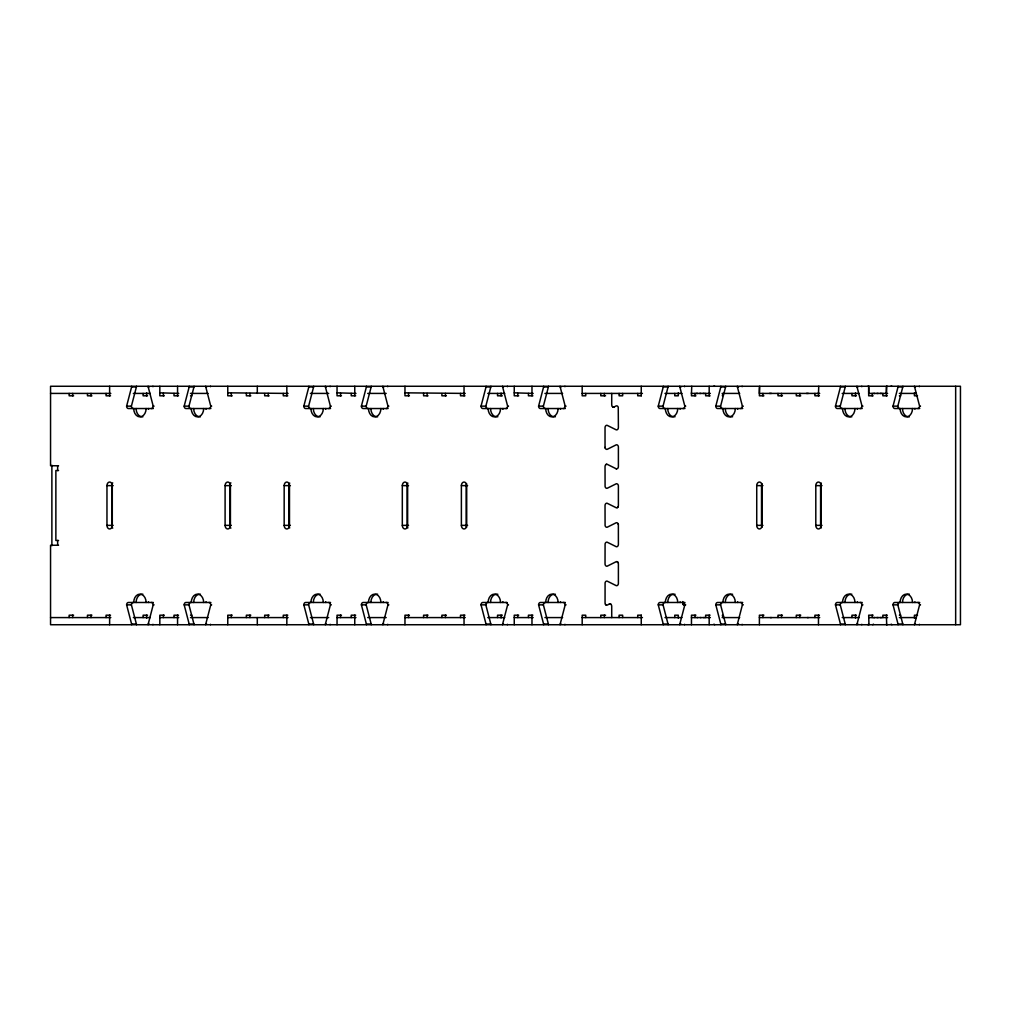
<?xml version="1.0" encoding="UTF-8"?>
<svg xmlns="http://www.w3.org/2000/svg" width="1011" height="1011" viewBox="0 0 1011 1011"><rect width="100%" height="100%" fill="white"/><g stroke="black" fill="none" stroke-linecap="round" stroke-linejoin="round"><path stroke-width="1.5" d="M159.826 392.824L178.745 393.418M227.766 392.824L288.072 393.418M337.042 392.824L355.96 393.418M404.969 392.824L465.237 393.418M514.245 392.824L533.163 393.418M682.69 601.57L682.69 602.771A2.388 1.769 -90 0 0 683.487 604.768L684.573 605.159A2.388 1.769 90 0 0 684.877 605.096L684.978 605.058M691.461 624.735L691.461 615.193L695.909 615.193M691.461 392.824L691.461 395.806L695.909 395.806M714.701 624.735L713.968 624.128M759.387 392.824L759.387 395.806L763.886 395.806M759.387 391.042L759.387 392.23M759.387 389.248L759.387 390.448M759.387 387.466L759.387 388.654M759.387 624.735L759.387 615.193L763.886 615.193M781.541 617.582L781.541 615.193M796.314 617.582L796.314 615.193L800.75 615.193M818.468 395.806L818.468 392.824M868.676 624.128L867.943 624.735M868.967 624.735L868.676 615.193L873.112 615.193M868.676 392.824L868.676 395.806L873.112 395.806M868.676 391.042L868.676 392.23M868.676 389.248L868.676 390.448M868.676 387.466L868.676 388.654M872.733 624.735L873.453 624.128M886.394 395.806L886.394 392.824M886.394 391.042L886.394 392.23M886.394 389.248L886.394 390.448M886.394 387.466L886.394 388.654M886.394 624.128L887.127 624.735M891.917 624.735L891.184 624.128M618.29 524.267A2.388 1.769 -90 0 1 618.366 524.671L618.391 544.348A2.388 1.769 -90 0 1 617.228 546.585L617.039 546.673A2.388 1.769 90 0 1 616.116 546.635L607.32 542.262A2.388 1.769 90 0 0 606.499 542.199L606.297 542.262A2.388 1.769 -90 0 0 605.918 542.49L605.526 542.907A2.388 1.769 90 0 0 605.083 544.006L605.033 563.822A2.388 1.769 -90 0 0 606.499 566.173L606.714 566.211A2.388 1.769 90 0 0 607.32 566.109L616.116 561.737A2.388 1.769 90 0 1 617.519 561.964L617.683 562.103A2.388 1.769 -90 0 1 618.391 564.024L618.391 583.296A2.388 1.769 -90 0 1 618.1 584.611L618.037 584.724A2.388 1.769 90 0 1 616.116 585.584L607.32 581.211A2.388 1.769 90 0 0 606.714 581.11L606.499 581.148A2.388 1.769 -90 0 0 605.083 582.955L605.058 603.175A2.388 1.769 -90 0 0 605.185 603.719L605.273 603.971A2.388 1.769 90 0 0 605.463 604.313L605.602 604.515A2.388 1.769 -90 0 0 605.829 604.768L606.916 605.159A2.388 1.769 90 0 0 607.219 605.096L609.33 604.06A2.376 1.769 90 0 1 610.96 604.338M153.331 408.532L128.384 408.532A2.388 1.769 -90 0 1 126.615 406.144L131.607 386.948A2.388 1.769 -90 0 0 131.683 386.265M133.174 408.532A2.388 1.769 -90 0 1 131.405 406.144L136.397 386.948A2.388 1.769 90 0 0 136.472 386.265M210.895 408.532L185.961 408.532A2.388 1.769 -90 0 1 184.179 406.144L189.171 386.948A2.388 1.769 90 0 0 189.247 386.265M190.738 408.532A2.388 1.769 -90 0 1 188.969 406.144L193.96 386.948A2.388 1.769 -90 0 0 194.036 386.265M148.137 624.735A2.388 1.769 -90 0 1 148.213 624.052L153.204 604.856A2.388 1.769 -90 0 0 151.423 602.48M205.701 624.735A2.388 1.769 -90 0 1 205.776 624.052L210.768 604.856A2.388 1.769 -90 0 0 208.986 602.48M330.546 408.532L305.6 408.532A2.388 1.769 -90 0 1 303.831 406.144L308.823 386.948A2.388 1.769 -90 0 0 308.898 386.265M310.39 408.532A2.388 1.769 -90 0 1 308.62 406.144L313.6 386.948A2.388 1.769 90 0 0 313.675 386.265M388.11 408.532L363.164 408.532A2.388 1.769 -90 0 1 361.395 406.144L366.386 386.948A2.388 1.769 90 0 0 366.462 386.265M367.953 408.532A2.388 1.769 -90 0 1 366.184 406.144L371.176 386.948A2.388 1.769 -90 0 0 371.239 386.265M325.34 624.735A2.388 1.769 -90 0 1 325.416 624.052L330.407 604.856A2.388 1.769 -90 0 0 328.638 602.48M382.904 624.735A2.388 1.769 -90 0 1 382.979 624.052L387.971 604.856A2.388 1.769 -90 0 0 386.202 602.48M507.042 408.532L482.816 408.532A2.388 1.769 -90 0 1 481.034 406.144L486.026 386.948A2.388 1.769 90 0 0 486.101 386.265M487.593 408.532A2.388 1.769 -90 0 1 485.823 406.144L490.815 386.948A2.388 1.769 90 0 0 490.891 386.265M565.326 408.532L540.38 408.532A2.388 1.769 -90 0 1 538.598 406.144L543.589 386.948A2.388 1.769 90 0 0 543.665 386.265M545.169 408.532A2.388 1.769 -90 0 1 543.387 406.144L548.379 386.948A2.388 1.769 -90 0 0 548.455 386.265M502.555 624.735A2.388 1.769 -90 0 1 502.631 624.052L507.623 604.856A2.388 1.769 -90 0 0 505.854 602.48M560.119 624.735A2.388 1.769 -90 0 1 560.195 624.052L565.187 604.856A2.388 1.769 -90 0 0 563.418 602.48M684.965 408.52L660.019 408.52A2.388 1.769 -90 0 1 658.249 406.144L663.241 386.948A2.388 1.769 -90 0 0 663.317 386.265M664.808 408.52A2.388 1.769 -90 0 1 663.039 406.144L668.031 386.948A2.388 1.769 -90 0 0 668.107 386.265M742.719 408.52L717.583 408.52A2.388 1.769 -90 0 1 715.813 406.144L720.805 386.948A2.388 1.769 -90 0 0 720.881 386.265M722.372 408.52A2.388 1.769 -90 0 1 720.603 406.144L725.595 386.948A2.388 1.769 -90 0 0 725.671 386.265M679.771 624.735A2.388 1.769 -90 0 1 679.834 624.052L684.826 604.856A2.388 1.769 -90 0 0 683.057 602.48M737.335 624.735A2.388 1.769 -90 0 1 737.411 624.052L742.39 604.856A2.388 1.769 -90 0 0 740.621 602.48M862.181 408.52L837.234 408.52A2.388 1.769 -90 0 1 835.465 406.144L840.457 386.948A2.388 1.769 -90 0 0 840.52 386.265M842.024 408.52A2.388 1.769 -90 0 1 840.242 406.144L845.234 386.948A2.388 1.769 -90 0 0 845.31 386.265M919.745 408.52L894.798 408.52A2.388 1.769 -90 0 1 893.029 406.144L898.021 386.948A2.388 1.769 90 0 0 898.097 386.265M899.588 408.52A2.388 1.769 -90 0 1 897.806 406.144L902.798 386.948A2.388 1.769 -90 0 0 902.874 386.265M856.974 624.735A2.388 1.769 -90 0 1 857.05 624.052L862.042 604.856A2.388 1.769 -90 0 0 860.273 602.48M914.424 624.128L914.424 624.735A2.388 1.769 -90 0 1 914.614 624.052L919.606 604.856A2.388 1.769 -90 0 0 917.836 602.48M606.613 464.276A2.388 1.769 90 0 0 605.918 464.592L605.463 465.111A2.388 1.769 90 0 0 605.273 465.452L605.083 466.109A2.388 1.769 -90 0 0 605.033 466.652L605.083 486.468A2.388 1.769 -90 0 0 607.32 488.212L616.116 483.839A2.388 1.769 90 0 1 616.824 483.751L617.683 484.206A2.388 1.769 -90 0 1 618.391 486.127L618.378 505.677A2.388 1.769 -90 0 1 616.116 507.686L607.118 503.251A2.388 1.769 -90 0 0 605.526 503.958L605.387 504.173A2.388 1.769 90 0 0 605.033 505.601L605.083 525.417A2.388 1.769 90 0 0 605.526 526.516L605.677 526.706A2.388 1.769 -90 0 0 607.32 527.161L616.116 522.788A2.388 1.769 90 0 1 618.366 524.671M605.918 464.592A2.388 1.769 -90 0 1 607.219 464.327L616.116 468.738A2.388 1.769 90 0 0 616.407 468.826A2.388 1.769 -90 0 0 616.925 468.801L617.595 468.447A2.388 1.769 90 0 0 617.911 468.093L618.037 467.878A2.388 1.769 -90 0 0 618.391 466.45L618.391 447.178A2.388 1.769 -90 0 0 618.163 445.977L618.037 445.75A2.388 1.769 90 0 0 616.116 444.891L607.32 449.263A2.388 1.769 90 0 1 606.107 449.162L606.006 449.111A2.388 1.769 -90 0 1 605.033 446.976L605.033 427.704A2.388 1.769 -90 0 1 605.071 427.299L605.109 427.021A2.388 1.769 90 0 1 606.196 425.467L606.398 425.378A2.388 1.769 -90 0 1 607.32 425.416L616.116 429.789A2.388 1.769 -90 0 0 618.391 427.501L618.252 407.281A2.388 1.769 90 0 0 616.116 405.942L614.107 406.94A2.388 1.769 90 0 1 612.476 406.662M710.379 393.418L691.461 393.418L691.764 386.265M819.706 393.418L759.387 393.418L759.691 386.265M818.468 393.418L818.758 386.265M868.967 386.265L867.943 386.265M886.698 386.265L886.394 393.418M886.698 624.735L886.394 615.193M713.665 386.265L714.701 386.265M887.127 386.265L886.394 386.872M890.881 386.265L891.917 386.265M131.607 386.948L136.397 386.948M148.137 386.265A2.388 1.769 90 0 0 148.213 386.948L149.11 386.948M189.171 386.948L193.96 386.948M205.701 386.265A2.388 1.769 -90 0 0 205.776 386.948L206.674 386.948M308.823 386.948L313.6 386.948M325.34 386.265A2.388 1.769 90 0 0 325.416 386.948L326.313 386.948M366.386 386.948L371.176 386.948M382.904 386.265A2.388 1.769 -90 0 0 382.979 386.948L383.877 386.948M486.026 386.948L490.815 386.948M502.555 386.265A2.388 1.769 -90 0 0 502.631 386.948L503.529 386.948M543.589 386.948L548.379 386.948M560.119 386.265A2.388 1.769 -90 0 0 560.195 386.948L561.092 386.948M663.241 386.948L668.031 386.948M679.771 386.265A2.388 1.769 -90 0 0 679.834 386.948L681.035 386.948M720.805 386.948L725.595 386.948M737.335 386.265A2.388 1.769 90 0 0 737.411 386.948L738.599 386.948M840.457 386.948L845.234 386.948M856.974 386.265A2.388 1.769 -90 0 0 857.05 386.948L857.947 386.948M898.021 386.948L902.798 386.948M914.424 386.872L914.424 386.265A2.388 1.769 -90 0 0 914.614 386.948L915.511 386.948M696.339 393.418L697.666 393.418M699.663 393.418L700.989 393.418M702.986 393.418L704.313 393.418M769.523 393.418L771.406 393.418M806.449 393.418L808.332 393.418M50.55 393.418L110.818 393.418M133.351 393.418L150.298 393.418M190.498 393.418L208.064 393.418M310.415 393.418L328.701 393.418M367.713 393.418L386.189 393.418M487.77 393.418L504.716 393.418M544.929 393.418L562.621 393.418M582.184 393.418L642.453 393.418M664.985 393.418L681.919 393.418M722.132 393.418L739.698 393.418M842.188 393.418L859.135 393.418M887.595 393.418L868.676 393.418L868.676 386.872M899.36 393.418L916.332 393.418M874.869 393.418L873.542 393.418M878.193 393.418L876.866 393.418M881.516 393.418L880.189 393.418M73.601 395.806L69.152 395.806L69.152 393.418M91.913 395.806L87.464 395.806L87.464 393.57M110.515 395.806L106.079 395.806L106.079 393.418M147.555 395.806L143.12 395.806L143.12 393.418M164.313 395.806L159.826 395.806L159.826 386.265M178.492 395.806L174.006 395.806L174.006 393.418M190.523 395.806L191.863 395.806M232.201 395.806L227.766 395.806L227.766 386.265M250.804 395.806L246.368 395.806L246.368 393.418M269.116 395.806L264.68 395.806L264.68 393.57M287.769 395.806L283.282 395.806L283.282 393.418M341.478 395.806L337.042 395.806L337.042 386.265M355.657 395.806L351.221 395.806L351.221 393.418M409.417 395.806L404.969 395.806L404.969 386.265M428.019 395.806L423.584 395.806L423.584 393.418M446.382 395.806L441.895 395.806L441.895 393.57M464.934 395.806L460.498 395.806L460.498 393.418M502.328 395.806L497.538 395.806L497.538 393.418M518.694 395.806L514.245 395.806L514.245 386.265M532.873 395.806L528.424 395.806L528.424 393.418M605.576 395.806L600.787 395.806L600.787 393.418M641.303 395.806L637.714 395.806L637.714 393.418M710.076 395.806L705.64 395.806L705.64 393.418M722.372 395.806L722.6 394.619M782.438 395.806L778.002 395.806L778.002 393.418M800.75 395.806L796.314 395.806L796.314 393.57M819.403 395.806L814.917 395.806L814.917 393.418M856.405 395.806L851.957 395.806L851.957 393.418M887.292 395.806L882.856 395.806L882.856 393.418M899.36 395.806L900.7 395.806M917.533 395.806L914.424 395.806L914.424 392.824M126.615 406.144L131.405 406.144M151.423 408.532A2.388 1.769 90 0 0 153.204 406.144L154.102 406.144M184.179 406.144L188.969 406.144M208.986 408.532A2.388 1.769 -90 0 0 210.768 406.144L211.665 406.144M303.831 406.144L308.62 406.144M328.638 408.532A2.388 1.769 -90 0 0 330.407 406.144L331.305 406.144M361.395 406.144L366.184 406.144M386.202 408.532A2.388 1.769 -90 0 0 387.971 406.144L388.869 406.144M481.034 406.144L485.823 406.144M505.854 408.532A2.388 1.769 -90 0 0 507.623 406.144L508.52 406.144M538.598 406.144L543.387 406.144M563.418 408.532A2.388 1.769 -90 0 0 565.187 406.144L566.084 406.144M658.249 406.144L663.039 406.144M683.057 408.52A2.388 1.769 -90 0 0 684.826 406.144L685.723 406.144M715.813 406.144L720.603 406.144M740.621 408.52A2.388 1.769 -90 0 0 742.39 406.144L743.3 406.144M835.465 406.144L840.242 406.144M860.273 408.52A2.388 1.769 -90 0 0 862.042 406.144L862.939 406.144M893.029 406.144L897.806 406.144M917.836 408.52A2.388 1.769 -90 0 0 919.606 406.144L920.503 406.144M58.537 465.755L50.55 465.755L50.55 386.265L960.45 386.265L960.45 624.735L50.55 624.735L50.55 545.245L58.537 545.245M58.537 470.532L55.87 470.532L55.87 540.481L58.537 540.481M106.964 485.634A3.576 2.654 -90 0 1 109.618 482.057A3.576 2.654 -90 0 1 112.284 485.634L112.284 525.366A3.576 2.654 -90 0 1 109.618 528.955A3.576 2.654 -90 0 1 106.964 525.366L106.964 485.634L111.753 485.634A3.576 2.654 -90 0 1 112.727 482.854M112.284 485.634L113.181 485.634M225.099 485.634A3.576 2.654 -90 0 1 227.766 482.057A3.576 2.654 -90 0 1 230.42 485.634L230.42 525.366A3.576 2.654 -90 0 1 227.766 528.955A3.576 2.654 -90 0 1 225.099 525.366L225.099 485.634L229.889 485.634A3.576 2.654 90 0 1 230.874 482.854M230.42 485.634L231.317 485.634M284.167 485.634A3.576 2.654 90 0 1 286.833 482.057A3.576 2.654 90 0 1 289.487 485.634L289.487 525.366A3.576 2.654 -90 0 1 286.833 528.955A3.576 2.654 -90 0 1 284.167 525.366L284.167 485.634L288.956 485.634A3.576 2.654 90 0 1 289.74 483.094M289.487 485.634L290.384 485.634M402.315 485.634A3.576 2.654 90 0 1 404.969 482.057A3.576 2.654 90 0 1 407.635 485.634L407.635 525.366A3.576 2.654 -90 0 1 404.969 528.955A3.576 2.654 -90 0 1 402.315 525.366L402.315 485.634L407.104 485.634A3.576 2.654 90 0 1 407.875 483.094M407.635 485.634L408.532 485.634M461.382 485.634A3.576 2.654 90 0 1 464.036 482.057A3.576 2.654 90 0 1 466.703 485.634L466.703 525.366A3.576 2.654 -90 0 1 464.036 528.955A3.576 2.654 -90 0 1 461.382 525.366L461.382 485.634L466.172 485.634A3.576 2.654 90 0 1 466.602 483.675M466.703 485.634L467.6 485.634M756.733 485.634A3.576 2.654 90 0 1 759.387 482.057A3.576 2.654 90 0 1 762.054 485.634L762.054 525.366A3.576 2.654 -90 0 1 759.387 528.943A3.576 2.654 -90 0 1 756.733 525.366L756.733 485.634L761.523 485.634A3.576 2.654 90 0 1 761.953 483.675M762.054 485.634L762.951 485.634M815.801 485.634A3.576 2.654 90 0 1 818.468 482.057A3.576 2.654 90 0 1 821.122 485.634L821.122 525.366A3.576 2.654 -90 0 1 818.468 528.943A3.576 2.654 -90 0 1 815.801 525.366L815.801 485.634L820.591 485.634A3.576 2.654 90 0 1 821.374 483.094M821.122 485.634L822.019 485.634M106.964 525.366L111.753 525.366A3.576 2.654 -90 0 0 112.727 528.146M112.284 525.366L113.181 525.366M225.099 525.366L229.889 525.366A3.576 2.654 -90 0 0 230.874 528.146M230.42 525.366L231.317 525.366M284.167 525.366L288.956 525.366A3.576 2.654 -90 0 0 289.74 527.906M289.487 525.366L290.384 525.366M402.315 525.366L407.104 525.366A3.576 2.654 -90 0 0 407.875 527.906M407.635 525.366L408.532 525.366M461.382 525.366L466.172 525.366A3.576 2.654 -90 0 0 466.602 527.325M466.703 525.366L467.6 525.366M756.733 525.366L761.523 525.366A3.576 2.654 -90 0 0 761.953 527.325M762.054 525.366L762.951 525.366M815.801 525.366L820.591 525.366A3.576 2.654 -90 0 0 821.374 527.906M821.122 525.366L822.019 525.366M153.331 602.48L128.384 602.48A2.388 1.769 90 0 0 126.615 604.856L131.607 624.052A2.388 1.769 -90 0 1 131.683 624.735M210.895 602.48L185.961 602.48A2.388 1.769 -90 0 0 184.179 604.856L189.171 624.052A2.388 1.769 -90 0 1 189.247 624.735M330.546 602.48L305.6 602.48A2.388 1.769 90 0 0 303.831 604.856L308.823 624.052A2.388 1.769 -90 0 1 308.898 624.735M388.11 602.48L363.164 602.48A2.388 1.769 90 0 0 361.395 604.856L366.386 624.052A2.388 1.769 90 0 1 366.462 624.735M507.042 602.48L482.816 602.48A2.388 1.769 -90 0 0 481.034 604.856L486.026 624.052A2.388 1.769 90 0 1 486.101 624.735M565.326 602.48L540.38 602.48A2.388 1.769 -90 0 0 538.598 604.856L543.589 624.052A2.388 1.769 90 0 1 543.665 624.735M684.965 602.48L660.019 602.48A2.388 1.769 -90 0 0 658.249 604.856L663.241 624.052A2.388 1.769 90 0 1 663.317 624.735M742.719 602.48L717.583 602.48A2.388 1.769 -90 0 0 715.813 604.856L720.805 624.052A2.388 1.769 90 0 1 720.881 624.735M862.181 602.48L837.234 602.48A2.388 1.769 -90 0 0 835.465 604.856L840.457 624.052A2.388 1.769 90 0 1 840.52 624.735M919.745 602.48L894.798 602.48A2.388 1.769 -90 0 0 893.029 604.856L898.021 624.052A2.388 1.769 -90 0 1 898.097 624.735M126.615 604.856L131.405 604.856A2.388 1.769 90 0 1 133.174 602.48M153.204 604.856L154.102 604.856M184.179 604.856L188.969 604.856A2.388 1.769 -90 0 1 190.738 602.48M210.768 604.856L211.665 604.856M303.831 604.856L308.62 604.856A2.388 1.769 90 0 1 310.39 602.48M330.407 604.856L331.305 604.856M361.395 604.856L366.184 604.856A2.388 1.769 -90 0 1 367.953 602.48M387.971 604.856L388.869 604.856M481.034 604.856L485.823 604.856A2.388 1.769 -90 0 1 487.593 602.48M507.623 604.856L508.52 604.856M538.598 604.856L543.387 604.856A2.388 1.769 -90 0 1 545.169 602.48M565.187 604.856L566.084 604.856M658.249 604.856L663.039 604.856A2.388 1.769 -90 0 1 664.808 602.48M684.826 604.856L685.723 604.856M715.813 604.856L720.603 604.856A2.388 1.769 -90 0 1 722.372 602.48M742.39 604.856L743.3 604.856M835.465 604.856L840.242 604.856A2.388 1.769 -90 0 1 842.024 602.48M862.042 604.856L862.939 604.856M893.029 604.856L897.806 604.856A2.388 1.769 90 0 1 899.588 602.48M919.606 604.856L920.503 604.856M73.601 615.193L69.152 615.193L69.152 617.582M91.913 615.193L87.464 615.193L87.464 617.582M110.515 615.193L106.079 615.193L106.079 617.582M147.555 615.193L143.12 615.193L143.12 617.582M164.313 615.193L159.826 615.193L159.826 624.735M178.492 615.193L174.006 615.193L174.006 617.582M190.523 615.193L191.863 615.193M232.201 615.193L227.766 615.193L227.766 624.735M250.804 615.193L246.368 615.193L246.368 617.582M269.116 615.193L264.68 615.193L264.68 617.582M287.769 615.193L283.282 615.193L283.282 617.582M341.478 615.193L337.042 615.193L337.042 624.735M355.657 615.193L351.221 615.193L351.221 617.582M409.417 615.193L404.969 615.193L404.969 624.735M428.019 615.193L423.584 615.193L423.584 617.582M446.382 615.193L441.895 615.193L441.895 617.582M464.934 615.193L460.498 615.193L460.498 617.582M502.328 615.193L497.538 615.193L497.538 617.582M518.694 615.193L514.245 615.193L514.245 624.735M532.873 615.193L528.424 615.193L528.424 617.582M605.576 615.193L600.787 615.193L600.787 617.582M641.303 615.193L637.714 615.193L637.714 617.582M710.076 615.193L705.64 615.193L705.64 617.582M722.372 615.193L722.6 616.381M782.438 615.193L778.002 615.193L778.002 617.582M819.403 615.193L814.917 615.193L814.917 617.582M856.405 615.193L851.957 615.193L851.957 617.582M887.292 615.193L882.856 615.193L882.856 617.582M899.36 615.193L900.7 615.193M917.533 615.193L914.424 615.193L914.424 618.176M50.55 617.582L110.818 617.582M133.351 617.582L150.298 617.582M159.826 617.582L178.745 617.582M190.498 617.582L208.064 617.582M227.766 617.582L288.072 617.582M310.415 617.582L328.701 617.582M337.042 617.582L355.96 617.582M367.713 617.582L386.189 617.582M404.969 617.582L465.237 617.582M487.77 617.582L504.716 617.582M514.245 617.582L533.163 617.582M544.929 617.582L562.621 617.582M582.184 617.582L642.453 617.582M664.985 617.582L681.919 617.582M691.461 617.582L710.379 617.582M722.132 617.582L739.698 617.582M759.387 617.582L819.706 617.582M842.188 617.582L859.135 617.582M868.676 617.582L887.595 617.582M899.36 617.582L916.332 617.582M696.996 617.582L697.666 617.582M700.32 617.582L700.989 617.582M703.643 617.582L704.313 617.582M770.47 617.582L771.406 617.582M807.385 617.582L808.332 617.582M874.869 617.582L873.542 617.582M878.193 617.582L876.866 617.582M881.516 617.582L880.189 617.582M131.607 624.052L136.397 624.052A2.388 1.769 -90 0 1 136.472 624.735M148.213 624.052L149.11 624.052M189.171 624.052L193.96 624.052A2.388 1.769 -90 0 1 194.036 624.735M205.776 624.052L206.674 624.052M308.823 624.052L313.6 624.052A2.388 1.769 90 0 1 313.675 624.735M325.416 624.052L326.313 624.052M366.386 624.052L371.176 624.052A2.388 1.769 -90 0 1 371.239 624.735M382.979 624.052L383.877 624.052M486.026 624.052L490.815 624.052A2.388 1.769 90 0 1 490.891 624.735M502.631 624.052L503.529 624.052M543.589 624.052L548.379 624.052A2.388 1.769 -90 0 1 548.455 624.735M560.195 624.052L561.092 624.052M663.241 624.052L668.031 624.052A2.388 1.769 -90 0 1 668.107 624.735M679.834 624.052L681.035 624.052M720.805 624.052L725.595 624.052A2.388 1.769 90 0 1 725.671 624.735M737.411 624.052L738.599 624.052M840.457 624.052L845.234 624.052A2.388 1.769 90 0 1 845.31 624.735M857.05 624.052L857.947 624.052M898.021 624.052L902.798 624.052A2.388 1.769 90 0 1 902.874 624.735M914.614 624.052L915.511 624.052M616.824 561.648L616.824 561.648A2.388 1.769 -90 0 1 617.14 561.737A2.338 1.731 90 0 1 617.961 562.47L618.1 562.71M683.853 605.008L683.487 604.768A2.464 1.832 -90 0 1 683.246 604.515L683.246 604.515M606.107 604.957L605.829 604.768A2.464 1.832 -90 0 1 605.602 604.515L605.526 604.414M605.223 448.05L605.147 447.785A2.426 1.807 -90 0 1 605.071 447.38M914.614 386.948L919.606 406.144M857.05 386.948L862.042 406.144M897.806 604.856L902.798 624.052M840.242 604.856L845.234 624.052M737.411 386.948L742.39 406.144M679.834 386.948L684.826 406.144M720.603 604.856L725.595 624.052M663.039 604.856L668.031 624.052M560.195 386.948L565.187 406.144M502.631 386.948L507.623 406.144M543.387 604.856L548.379 624.052M485.823 604.856L490.815 624.052M382.979 386.948L387.971 406.144M325.416 386.948L330.407 406.144M366.184 604.856L371.176 624.052M308.62 604.856L313.6 624.052M205.776 386.948L210.768 406.144M148.213 386.948L153.204 406.144M188.969 604.856L193.96 624.052M131.405 604.856L136.397 624.052M781.541 393.418L781.541 395.806M427.122 393.418L427.122 395.806M249.907 393.418L249.907 395.806M72.704 393.418L72.704 395.806M955.66 386.265L955.66 624.735M872.215 393.418L872.215 395.806M872.215 615.193L872.215 617.582M855.508 392.824L855.508 395.806M855.508 615.193L855.508 618.176M820.591 485.634L820.591 525.366M818.468 615.193L818.468 624.735M799.853 393.418L799.853 395.806M799.853 615.193L799.853 617.582M762.939 393.418L762.939 395.806M762.939 615.193L762.939 617.582M761.523 485.634L761.523 525.366M709.179 386.265L709.179 395.806M709.179 615.193L709.179 624.735M695.012 393.418L695.012 395.806M695.012 615.193L695.012 617.582M678.293 392.824L678.293 395.806L674.754 395.806L674.754 393.418M678.293 618.176L678.293 615.193L674.754 615.193L674.754 617.582M641.252 386.265L641.252 395.806M641.252 615.193L641.252 624.735M622.65 393.418L622.65 395.806L619.098 395.806L619.098 393.418M622.65 617.582L622.65 615.193L619.098 615.193L619.098 617.582M611.718 393.418L611.718 404.703A2.388 1.782 -90 0 0 614.107 406.94M611.718 617.582L611.718 606.297A2.388 1.769 -90 0 0 609.33 604.06M604.338 393.418L604.338 395.806M604.338 615.193L604.338 617.582M585.723 393.418L585.723 395.806L582.184 395.806L582.184 386.265M585.723 617.582L585.723 615.193L582.184 615.193L582.184 624.735M531.976 386.265L531.976 395.806M531.976 615.193L531.976 624.735M517.796 393.418L517.796 395.806M517.796 615.193L517.796 617.582M501.09 393.089L501.09 395.806M501.09 615.193L501.09 617.923M466.172 485.634L466.172 525.366M464.036 386.265L464.036 395.806M464.036 615.193L464.036 624.735M445.434 393.418L445.434 395.806M445.434 615.193L445.434 617.582M427.122 615.193L427.122 617.582M408.52 393.418L408.52 395.806M408.52 615.193L408.52 617.582M407.104 485.634L407.104 525.366M354.76 386.265L354.76 395.806M354.76 615.193L354.76 624.735M340.581 393.418L340.581 395.806M340.581 615.193L340.581 617.582M288.956 485.634L288.956 525.366M286.833 386.265L286.833 395.806M286.833 615.193L286.833 624.735M268.218 393.418L268.218 395.806M268.218 615.193L268.218 617.582M257.299 386.265L257.299 393.418M257.299 617.582L257.299 624.735M249.907 615.193L249.907 617.582M231.304 393.418L231.304 395.806M231.304 615.193L231.304 617.582M229.889 485.634L229.889 525.366M177.557 386.265L177.557 395.806M177.557 615.193L177.557 624.735M163.378 393.418L163.378 395.806M163.378 615.193L163.378 617.582M146.658 392.824L146.658 395.806M146.658 615.193L146.658 618.176M111.753 485.634L111.753 525.366M109.618 386.265L109.618 395.806M109.618 615.193L109.618 624.735M91.015 393.418L91.015 395.806M91.015 615.193L91.015 617.582M72.704 615.193L72.704 617.582M57.64 465.755L57.64 470.532M57.64 540.481L57.64 545.245M51.877 465.237L51.877 545.763M310.92 602.48A8.341 6.205 -90 0 1 317.113 594.127A8.341 6.205 -90 0 1 323.318 602.48M323.318 408.532A8.341 6.205 -90 0 1 317.113 416.873A8.341 6.205 -90 0 1 310.92 408.532M330.155 386.695A2.388 1.769 90 0 1 330.129 386.265M380.882 408.532A8.341 6.205 90 0 1 374.689 416.873A8.341 6.205 90 0 1 368.484 408.532M387.731 386.695A2.388 1.769 90 0 1 387.693 386.265M387.693 624.735A2.388 1.769 -90 0 1 387.731 624.305M368.484 602.48A8.341 6.205 90 0 1 374.689 594.127A8.341 6.205 90 0 1 380.882 602.48M330.129 624.735A2.388 1.769 -90 0 1 330.155 624.305M313.309 602.48A8.341 6.205 90 0 1 320.07 594.165M325.694 601.722A8.341 6.205 90 0 1 325.719 602.48M370.873 602.48A8.341 6.205 90 0 1 377.634 594.165M383.257 601.722A8.341 6.205 90 0 1 383.283 602.48M320.07 416.835A8.341 6.205 90 0 1 313.309 408.532M325.719 408.532A8.341 6.205 90 0 1 325.694 409.278M383.283 408.532A8.341 6.205 -90 0 1 383.257 409.278M377.634 416.835A8.341 6.205 -90 0 1 370.873 408.532M133.705 602.48A8.341 6.205 90 0 1 139.91 594.127A8.341 6.205 90 0 1 146.115 602.48M146.115 408.532A8.341 6.205 -90 0 1 139.91 416.873A8.341 6.205 -90 0 1 133.705 408.532M152.952 386.695A2.388 1.769 -90 0 1 152.914 386.265M203.679 408.532A8.341 6.205 90 0 1 197.474 416.873A8.341 6.205 90 0 1 191.269 408.532M210.515 386.695A2.388 1.769 -90 0 1 210.49 386.265M210.49 624.735A2.388 1.769 -90 0 1 210.515 624.305M191.269 602.48A8.341 6.205 90 0 1 197.474 594.127A8.341 6.205 90 0 1 203.679 602.48M152.914 624.735A2.388 1.769 -90 0 1 152.952 624.305M148.478 601.722A8.341 6.205 -90 0 1 148.503 602.48M136.093 602.48A8.341 6.205 -90 0 1 142.854 594.165M193.67 602.48A8.341 6.205 90 0 1 200.418 594.165M206.042 601.722A8.341 6.205 90 0 1 206.067 602.48M142.854 416.835A8.341 6.205 90 0 1 136.093 408.532M148.503 408.532A8.341 6.205 90 0 1 148.478 409.278M206.067 408.532A8.341 6.205 -90 0 1 206.042 409.278M200.418 416.835A8.341 6.205 -90 0 1 193.67 408.532M616.407 468.826A2.464 1.832 -90 0 1 616.116 468.738M617.974 506.941A2.414 1.795 -90 0 1 617.683 507.32L617.519 507.459A2.426 1.807 90 0 1 617.14 507.686M488.123 602.48A8.341 6.205 -90 0 1 494.328 594.127A8.341 6.205 -90 0 1 500.533 602.48M500.533 408.532A8.341 6.205 -90 0 1 494.328 416.873A8.341 6.205 -90 0 1 488.123 408.532M507.37 386.695A2.388 1.769 90 0 1 507.345 386.265M558.097 408.532A8.341 6.205 -90 0 1 551.892 416.873A8.341 6.205 -90 0 1 545.687 408.532M564.934 386.695A2.388 1.769 -90 0 1 564.909 386.265M564.909 624.735A2.388 1.769 -90 0 1 564.934 624.305M545.687 602.48A8.341 6.205 -90 0 1 551.892 594.127A8.341 6.205 -90 0 1 558.097 602.48M507.345 624.735A2.388 1.769 -90 0 1 507.37 624.305M490.525 602.48A8.341 6.205 -90 0 1 497.854 594.266M502.897 601.722A8.341 6.205 -90 0 1 502.922 602.48M548.088 602.48A8.341 6.205 -90 0 1 555.418 594.266M560.46 601.722A8.341 6.205 -90 0 1 560.486 602.48M502.922 408.532A8.341 6.205 -90 0 1 502.897 409.278M497.854 416.734A8.341 6.205 -90 0 1 490.525 408.532M560.486 408.532A8.341 6.205 -90 0 1 560.46 409.278M555.418 416.734A8.341 6.205 -90 0 1 548.088 408.532M842.542 602.48A8.341 6.205 -90 0 1 848.747 594.127A8.341 6.205 -90 0 1 854.952 602.48M854.952 408.52A8.341 6.205 90 0 1 848.747 416.873A8.341 6.205 90 0 1 842.542 408.52M861.789 386.695A2.388 1.769 90 0 1 861.764 386.265M912.516 408.52A8.341 6.205 90 0 1 906.311 416.873A8.341 6.205 90 0 1 900.119 408.52M919.353 386.695A2.388 1.769 90 0 1 919.328 386.265M919.328 624.735A2.388 1.769 -90 0 1 919.353 624.305M900.119 602.48A8.341 6.205 -90 0 1 906.311 594.127A8.341 6.205 -90 0 1 912.516 602.48M861.764 624.735A2.388 1.769 -90 0 1 861.789 624.305M844.943 602.48A8.341 6.205 -90 0 1 851.818 594.177M857.328 601.861A8.341 6.205 -90 0 1 857.341 602.48M902.507 602.48A8.341 6.205 -90 0 1 909.382 594.177M914.892 601.861A8.341 6.205 -90 0 1 914.917 602.48M857.341 408.52A8.341 6.205 -90 0 1 857.328 409.139M851.818 416.823A8.341 6.205 -90 0 1 844.943 408.52M914.917 408.52A8.341 6.205 -90 0 1 914.892 409.139M909.382 416.823A8.341 6.205 -90 0 1 902.507 408.52M665.339 602.48A8.341 6.205 -90 0 1 671.544 594.127A8.341 6.205 -90 0 1 677.736 602.48M677.736 408.52A8.341 6.205 -90 0 1 671.544 416.873A8.341 6.205 -90 0 1 665.339 408.52M684.586 386.695A2.388 1.769 -90 0 1 684.548 386.265M735.313 408.52A8.341 6.205 -90 0 1 729.108 416.873A8.341 6.205 -90 0 1 722.903 408.52M742.15 386.695A2.388 1.769 -90 0 1 742.112 386.265M742.112 624.735A2.388 1.769 -90 0 1 742.15 624.305M722.903 602.48A8.341 6.205 90 0 1 729.108 594.127A8.341 6.205 90 0 1 735.313 602.48M684.548 624.735A2.388 1.769 -90 0 1 684.586 624.305M667.728 602.48A8.341 6.205 -90 0 1 675.057 594.266M680.125 601.861A8.341 6.205 -90 0 1 680.138 602.48M725.291 602.48A8.341 6.205 -90 0 1 732.621 594.266M737.689 601.861A8.341 6.205 -90 0 1 737.701 602.48M680.138 408.52A8.341 6.205 -90 0 1 680.125 409.139M675.057 416.734A8.341 6.205 -90 0 1 667.728 408.52M737.701 408.52A8.341 6.205 -90 0 1 737.689 409.139M732.621 416.734A8.341 6.205 -90 0 1 725.291 408.52"/></g></svg>
